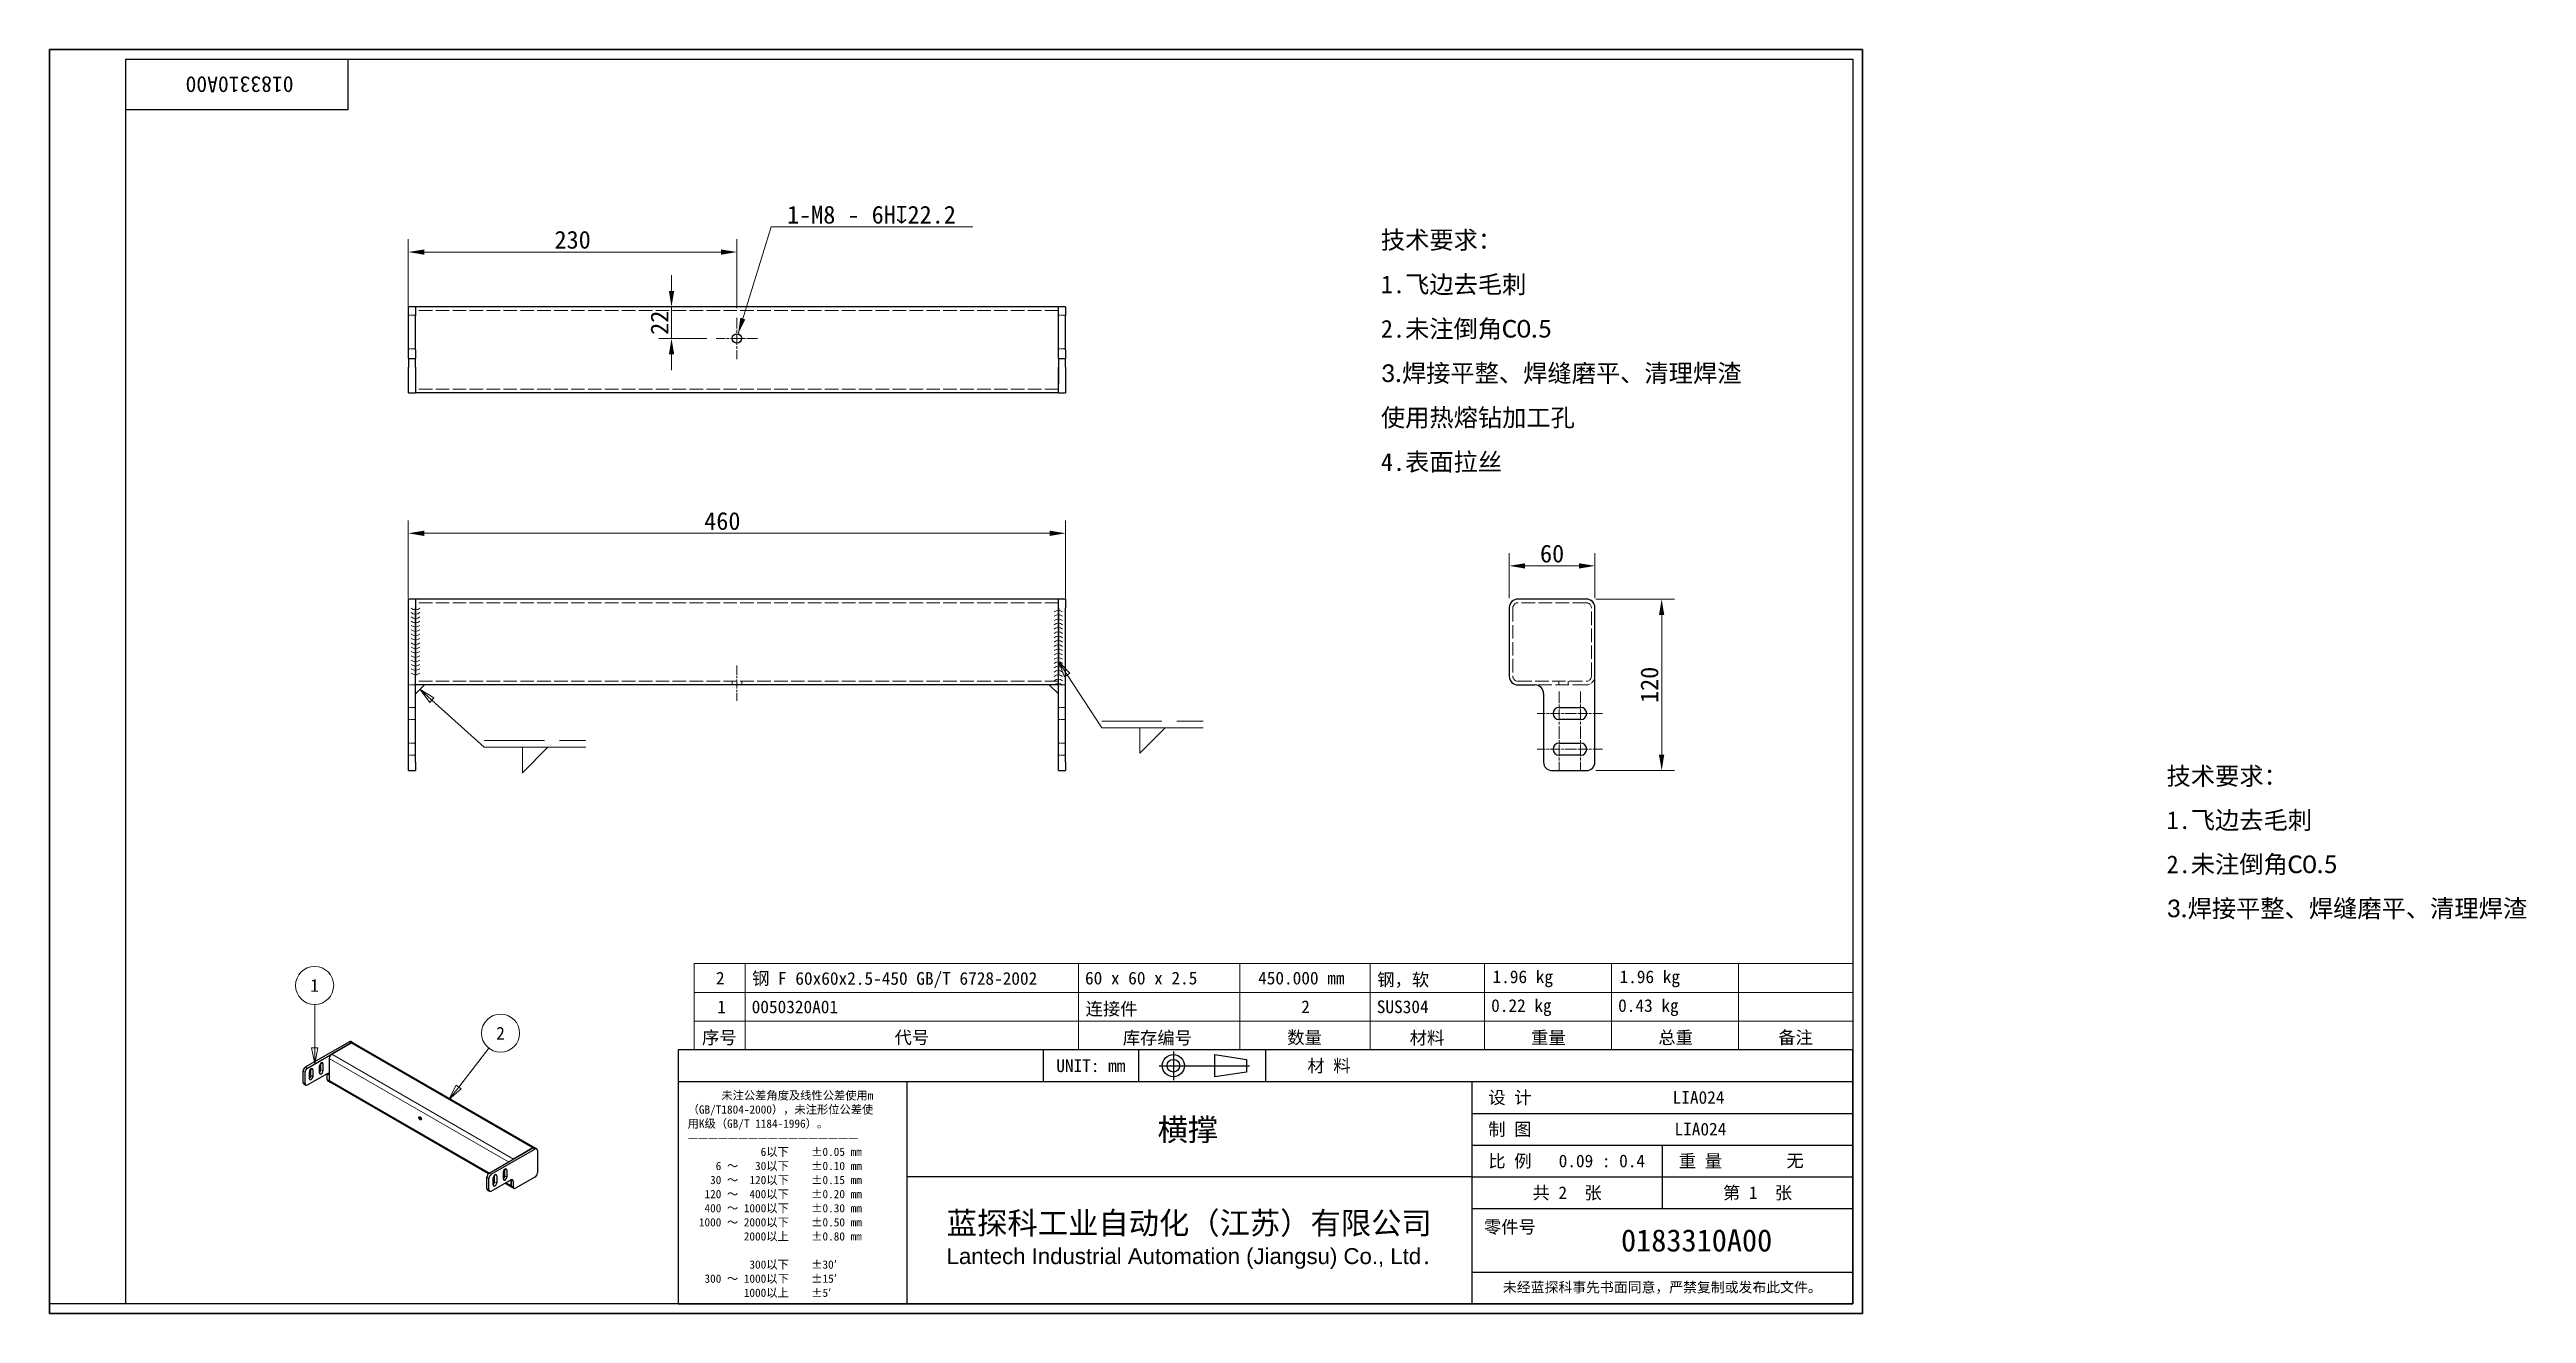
# Model space of a CAD drawing. Header units: millimetres. Extents: x 27 to 1760, y 24 to 909.
import ezdxf
from ezdxf.enums import TextEntityAlignment as Align

# ---------------------------------------------------------------- set-up
doc = ezdxf.new("R2010")
doc.units = ezdxf.units.MM
doc.header["$LTSCALE"] = 4.444444
doc.linetypes.add('CHAIN', pattern=[0.3543, 0.2362, -0.0295, 0.0591, -0.0295])
doc.linetypes.add('DASHED', pattern=[0.2067, 0.1654, -0.0413])
for name, color, linetype, lineweight in [('1', 7, 'Continuous', 18), ('可见 (ISO)', 7, 'Continuous', 25), ('可见窄的 (ISO)', 7, 'Continuous', 18), ('图框 (ISO)', 7, 'Continuous', 35), ('标题 (ISO)', 7, 'Continuous', 25)]:
    doc.layers.add(name, color=color, linetype=linetype, lineweight=lineweight)
for name, color, linetype, lineweight, true_color in [('中心标记 (ISO)', 1, 'CHAIN', 18, 0xff0000), ('中心线 (ISO)', 1, 'CHAIN', 18, 0xff0000), ('尺寸 (ISO)', 7, 'Continuous', 18, 0x008000), ('符号 (ISO)', 7, 'Continuous', 18, 0x008000), ('隐藏 (ISO)', 5, 'DASHED', 18, 0x0000ff)]:
    doc.layers.add(name, color=color, linetype=linetype, lineweight=lineweight, true_color=true_color)
doc.styles.add('文本样式164', font='SimSun.ttf')
doc.styles.add('文本样式165', font='SimSun.ttf')
doc.styles.add('文本样式74', font='SimSun.ttf')
doc.styles.add('最新国标', font='simfang.ttf')
doc.styles.add('注释文本 (ISO)', font='simfang.ttf')
doc.dimstyles.new('默认 (GB)', dxfattribs={"dimscale": 4.444444, "dimtxt": 2.8, "dimasz": 2.5, "dimexe": 2, "dimexo": 1.5, "dimgap": 0.5, "dimtad": 1, "dimtoh": 1, "dimdsep": 46, "dimtxsty": '最新国标', "dimcen": 0.09, "dimdle": 10, "dimclrd": 256, "dimclre": 256, "dimclrt": 256, "dimaunit": 1, "dimadec": 3, "dimazin": 2, "dimtfac": 0.535714, "dimtdec": 3, "dimtmove": 0, "dimatfit": 3, "dimfxl": 0, "dimtolj": 1, "dimlwd": -1, "dimlwe": -1, "dimarcsym": 0})
doc.dimstyles.new('默认 (GB)$7', dxfattribs={"dimscale": 4.444444, "dimtxt": 2.8, "dimasz": 2.5, "dimexe": 2, "dimexo": 1.5, "dimgap": 0.5, "dimtad": 1, "dimtoh": 1, "dimdsep": 46, "dimtxsty": '最新国标', "dimcen": 0.09, "dimdle": 10, "dimclrd": 256, "dimclre": 256, "dimclrt": 256, "dimaunit": 1, "dimadec": 3, "dimazin": 2, "dimtfac": 0.535714, "dimtdec": 3, "dimtmove": 0, "dimatfit": 3, "dimfxl": 0, "dimtolj": 1, "dimlwd": -1, "dimlwe": -1, "dimarcsym": 0})

# ---------------------------------------------------------------- blocks, each defined once
blk = doc.blocks.new('图框 最新国标')
at = {"layer": '图框 (ISO)'}
for p, q in [((6, 7), (6, 204.5)), ((6, 204.5), (291.5, 204.5)), ((291.5, 204.5), (291.5, 5.5)), ((6, 7), (6, 5.5)), ((6, 7), (6, 5.5)), ((291.5, 5.5), (6, 5.5))]:
    blk.add_line(p, q, dxfattribs=at)
at = {"layer": '图框 (ISO)', "color": 7, "linetype": 'Continuous', "lineweight": 25}
for p, q in [((18, 203), (290, 203)), ((18, 7), (18, 203)), ((18, 203), (290, 203)), ((53, 203), (53, 195)), ((290, 203), (290, 7)), ((290, 203), (290, 7)), ((53, 195), (18, 195)), ((290, 7), (6, 7)), ((290, 7), (18, 7))]:
    blk.add_line(p, q, dxfattribs=at)
at = {"layer": '图框 (ISO)', "style": '文本样式74'}
blk.add_attdef('零件代号_001', (44.43, 200.25), '', height=2.5, rotation=180, dxfattribs=at)
blk = doc.blocks.new('标题栏 最新国标')
at = {"layer": '标题 (ISO)'}
for p, q in [((381.98, -183.84), (196.98, -183.84)), ((196.98, -183.84), (196.98, -223.84)), ((254.48, -183.84), (254.48, -188.84)), ((269.48, -183.84), (269.48, -188.84)), ((281.48, -188.09), (281.48, -184.59)), ((281.48, -184.59), (286.48, -185.34)), ((286.48, -185.34), (286.48, -187.34)), ((289.48, -183.84), (289.48, -188.84)), ((381.98, -223.84), (381.98, -183.84)), ((383.48, -183.84), (383.48, -225.34)), ((196.98, -188.84), (381.98, -188.84)), ((232.98, -188.84), (232.98, -223.84)), ((286.48, -187.34), (281.48, -188.09)), ((321.98, -188.84), (321.98, -223.84)), ((321.98, -193.84), (381.98, -193.84)), ((321.98, -198.84), (381.98, -198.84)), ((351.98, -198.84), (351.98, -208.84)), ((321.98, -203.84), (232.98, -203.84)), ((321.98, -203.84), (381.98, -203.84)), ((321.98, -208.84), (381.98, -208.84)), ((321.98, -218.84), (381.98, -218.84)), ((196.98, -223.84), (381.98, -223.84)), ((383.48, -225.34), (196.98, -225.34))]:
    blk.add_line(p, q, dxfattribs=at)
at = {"layer": '标题 (ISO)', "linetype": 'CHAIN', "ltscale": 15.834605}
blk.add_line((272.73, -186.34), (286.98, -186.34), dxfattribs=at)
at = {"layer": '标题 (ISO)', "linetype": 'CHAIN', "ltscale": 5.000333}
blk.add_line((274.98, -184.09), (274.98, -188.59), dxfattribs=at)
at = {"layer": '标题 (ISO)'}
for radius in [1.75, 1]:
    blk.add_circle((274.98, -186.34), radius, dxfattribs=at)
at = {"layer": '1', "style": '文本样式164'}
for s, p in [('UNIT: mm', (261.98, -186.34)), ('材 料', (299.48, -186.34)), ('设 计', (327.98, -191.34)), ('制 图', (327.98, -196.34)), ('比 例', (327.98, -201.34)), ('重 量', (357.98, -201.34)), ('共 2  张', (336.98, -206.34)), ('第 1  张', (366.98, -206.34))]:
    blk.add_text(s, height=2, dxfattribs=at).set_placement(p, align=Align.MIDDLE_CENTER)
at = {"layer": '标题 (ISO)', "style": '注释文本 (ISO)'}
for s, insert, char_height, attachment_point, line_spacing_factor in [('\\fSimSun|b0|i0;{\\H1.3000;      未注公差角度及线性公差使用m\\P}\\fSimSun|b0|i0;{\\H1.3000;（GB/T1804-2000），未注形位公差使\\P}\\fSimSun|b0|i0;{\\H1.3000;用K级（GB/T 1184-1996）。\\P}\\fSimSun|b0|i0;{\\H1.3000;—————————————————\\P}\\fSimSun|b0|i0;{\\H1.3000;             6以下    ±0.05 mm\\P}\\fSimSun|b0|i0;{\\H1.3000;     6 ～   30以下    ±0.10 mm\\P}\\fSimSun|b0|i0;{\\H1.3000;    30 ～  120以下    ±0.15 mm\\P}\\fSimSun|b0|i0;{\\H1.3000;   120 ～  400以下    ±0.20 mm\\P}\\fSimSun|b0|i0;{\\H1.3000;   400 ～ 1000以下    ±0.30 mm\\P}\\fSimSun|b0|i0;{\\H1.3000;  1000 ～ 2000以下    ±0.50 mm\\P}\\fSimSun|b0|i0;{\\H1.3000;          2000以上    ±0.80 mm\\P}\\fSimSun|b0|i0;{\\H1.3000;\\P}\\fSimSun|b0|i0;{\\H1.3000;           300以下    ±30′\\P}\\fSimSun|b0|i0;{\\H1.3000;   300 ～ 1000以下    ±15′\\P}\\fSimSun|b0|i0;{\\H1.3000;          1000以上    ±5′}', (198.48, -206.63), 1.3, 4, 1.023913), ('{\\fMicrosoft YaHei|b0|i0|c134|p34;\\H1.75x;蓝探科工业自动化（江苏）有限公司\\P\\fArial|b0|i0|c0|p34;\\H0.71429x;Lantech Industrial Automation (Jiangsu) Co., Ltd\\fFangSong|b0|i0|c134|p49;.\\H1.15195x; }', (277.48, -213.84), 2, 5, 0.978695)]:
    blk.add_mtext(s, dxfattribs=dict(at, insert=insert, char_height=char_height, attachment_point=attachment_point, line_spacing_factor=line_spacing_factor))
at = {"layer": '标题 (ISO)', "attachment_point": 5, "style": '注释文本 (ISO)'}
for s, insert, char_height in [('\\fFangSong|b0|i0;LIA024', (357.98, -196.34), 2), ('\\fFangSong|b0|i0;零件号', (327.98, -211.84), 2), ('\\fSimSun|b0|i0;{\\H1.6000;未经蓝探科事先书面同意，严禁复制或发布此文件。}', (351.98, -221.34), 1.6)]:
    blk.add_mtext(s, dxfattribs=dict(at, insert=insert, char_height=char_height))
at = {"layer": '标题 (ISO)', "style": '注释文本 (ISO)'}
blk.add_attdef('材料', text='', height=2, dxfattribs=at).set_placement((324.48, -186.34), align=Align.MIDDLE_CENTER)
at = {"layer": '标题 (ISO)'}
for tag, p, height, style in [('设计人_001', (353.61, -192.33), 2, '注释文本 (ISO)'), ('库存编号_001', (272.49, -198.15), 3.5, '文本样式165'), ('视图比例_001', (335.66, -202.33), 2, '注释文本 (ISO)'), ('质量\\P3;_001', (371.53, -202.3), 2, '注释文本 (ISO)'), ('零件代号_001', (345.48, -215.59), 3.5, '文本样式165')]:
    blk.add_attdef(tag, p, '', height=height, dxfattribs=dict(at, style=style))
blk = doc.blocks.new('末端处理方式1')
at = {"layer": '符号 (ISO)'}
for p, q in [((63.63, 104.47), (63.63, 103.04)), ((63.63, 103.04), (65.06, 104.47)), ((65.06, 104.47), (63.63, 104.47))]:
    blk.add_line(p, q, dxfattribs=at)
at = {"layer": '符号 (ISO)', "flags": 128}
blk.add_lwpolyline([(65.06, 104.47), (63.63, 104.47), (63.63, 103.04), (65.06, 104.47)], dxfattribs=at)
at = {"layer": '符号 (ISO)'}
blk.add_solid([(65.06, 104.47), (63.63, 104.47), (63.63, 103.04), (65.06, 104.47)], dxfattribs=at)
blk = doc.blocks.new('末端处理方式2')
at = {"layer": '符号 (ISO)'}
for p, q in [((164.88, 103.04), (163.45, 104.47)), ((163.45, 104.47), (164.88, 104.47)), ((164.88, 104.47), (164.88, 103.04))]:
    blk.add_line(p, q, dxfattribs=at)
at = {"layer": '符号 (ISO)', "flags": 128}
blk.add_lwpolyline([(164.88, 104.47), (163.45, 104.47), (164.88, 103.04), (164.88, 104.47)], dxfattribs=at)
at = {"layer": '符号 (ISO)'}
blk.add_solid([(164.88, 104.47), (163.45, 104.47), (164.88, 103.04), (164.88, 104.47)], dxfattribs=at)
blk = doc.blocks.new('焊接符号标识符1')
at = {"layer": '符号 (ISO)'}
for p, q in [((66.2, 102.08), (64.35, 103.75)), ((66.54, 102.45), (64.35, 103.75)), ((64.35, 103.75), (65.87, 101.71)), ((65.87, 101.71), (66.54, 102.45)), ((66.2, 102.08), (74.47, 94.64)), ((74.47, 94.64), (90.47, 94.64)), ((80.47, 94.64), (84.47, 94.64)), ((84.47, 94.64), (80.47, 90.64)), ((80.47, 90.64), (80.47, 94.64))]:
    blk.add_line(p, q, dxfattribs=at)
at = {"layer": '符号 (ISO)', "linetype": 'DASHED', "ltscale": 12.901145}
blk.add_line((74.47, 95.69), (90.47, 95.69), dxfattribs=at)
at = {"layer": '符号 (ISO)', "flags": 128}
blk.add_lwpolyline([(66.54, 102.45), (64.35, 103.75), (65.87, 101.71), (66.54, 102.45)], dxfattribs=at)
at = {"layer": '符号 (ISO)'}
blk.add_solid([(66.54, 102.45), (64.35, 103.75), (65.87, 101.71), (66.54, 102.45)], dxfattribs=at)
blk = doc.blocks.new('*D8')
at = {"layer": 'Defpoints', "color": 0, "transparency": 16777216}
for p in [(737.8, 570.4), (277.8, 518.3), (737.8, 518.3)]:
    blk.add_point(p, dxfattribs=at)
at = {"layer": '尺寸 (ISO)', "color": 116, "true_color": 0x00803f, "transparency": 16777216}
for p, q in [((277.8, 525), (277.8, 579.3)), ((737.8, 525), (737.8, 579.3)), ((288.9, 570.4), (726.7, 570.4))]:
    blk.add_line(p, q, dxfattribs=at)
for points in [[(288.9, 572.2), (288.9, 568.5), (277.8, 570.4)], [(726.7, 572.2), (726.7, 568.5), (737.8, 570.4)]]:
    blk.add_solid(points, dxfattribs=at)
at = {"layer": '尺寸 (ISO)', "transparency": 16777216, "insert": (497.6, 578.9), "char_height": 12.44, "attachment_point": 5, "style": '最新国标'}
blk.add_mtext('\\A1;460', dxfattribs=at)
blk = doc.blocks.new('*D9')
at = {"layer": 'Defpoints', "color": 0, "transparency": 16777216}
for p in [(1102.4, 524.3), (1102.4, 404.3), (1155.1, 404.3)]:
    blk.add_point(p, dxfattribs=at)
at = {"layer": '尺寸 (ISO)', "color": 116, "true_color": 0x00803f, "transparency": 16777216}
for p, q in [((1109.1, 524.3), (1164, 524.3)), ((1155.1, 513.2), (1155.1, 415.4)), ((1109.1, 404.3), (1164, 404.3))]:
    blk.add_line(p, q, dxfattribs=at)
for points in [[(1153.2, 513.2), (1156.9, 513.2), (1155.1, 524.3)], [(1153.2, 415.4), (1156.9, 415.4), (1155.1, 404.3)]]:
    blk.add_solid(points, dxfattribs=at)
at = {"layer": '尺寸 (ISO)', "transparency": 16777216, "insert": (1146.6, 464.3), "char_height": 12.44, "attachment_point": 5, "rotation": 90, "style": '最新国标'}
blk.add_mtext('\\A1;120', dxfattribs=at)
blk = doc.blocks.new('*D10')
at = {"layer": 'Defpoints', "color": 0, "transparency": 16777216}
for p in [(1048.4, 547.6), (1048.4, 518.3), (1108.4, 518.3)]:
    blk.add_point(p, dxfattribs=at)
at = {"layer": '尺寸 (ISO)', "color": 116, "true_color": 0x00803f, "transparency": 16777216}
for p, q in [((1048.4, 525), (1048.4, 556.5)), ((1108.4, 525), (1108.4, 556.5)), ((1097.3, 547.6), (1059.5, 547.6))]:
    blk.add_line(p, q, dxfattribs=at)
for points in [[(1059.5, 549.4), (1059.5, 545.7), (1048.4, 547.6)], [(1097.3, 549.4), (1097.3, 545.7), (1108.4, 547.6)]]:
    blk.add_solid(points, dxfattribs=at)
at = {"layer": '尺寸 (ISO)', "transparency": 16777216, "insert": (1078.4, 556.1), "char_height": 12.44, "attachment_point": 5, "style": '最新国标'}
blk.add_mtext('\\A1;60', dxfattribs=at)
blk = doc.blocks.new('明细栏')
at = {"layer": '符号 (ISO)'}
for p, q in [((290, 60.58), (107.54, 60.58)), ((107.54, 60.58), (107.54, 51.53)), ((115.54, 60.58), (115.54, 51.53)), ((168.04, 60.58), (168.04, 51.53)), ((193.44, 60.58), (193.44, 51.53)), ((214, 60.58), (214, 51.53)), ((232, 60.58), (232, 51.53)), ((252, 60.58), (252, 51.53)), ((272, 60.58), (272, 51.53)), ((290, 60.58), (290, 51.53)), ((290, 56.05), (107.54, 56.05)), ((290, 51.53), (107.54, 51.53)), ((107.54, 47), (107.54, 51.53)), ((115.54, 47), (115.54, 51.53)), ((168.04, 47), (168.04, 51.53)), ((193.44, 47), (193.44, 51.53)), ((214, 47), (214, 51.53)), ((232, 47), (232, 51.53)), ((252, 47), (252, 51.53)), ((272, 47), (272, 51.53)), ((290, 47), (290, 51.53)), ((290, 47), (107.54, 47))]:
    blk.add_line(p, q, dxfattribs=at)
at = {"layer": '符号 (ISO)', "char_height": 2, "attachment_point": 7, "style": '注释文本 (ISO)'}
for s, insert in [('2', (110.95, 57.3)), ('钢 F 60x60x2.5-450 GB/T 6728-2002', (116.65, 56.76)), ('60 x 60 x 2.5', (169.08, 57.27)), ('450.000 mm', (196.34, 57.27)), ('钢，软', (215.1, 56.76)), ('1.96 kg', (233.26, 56.85)), ('1.96 kg', (253.26, 56.85)), ('1', (111.15, 52.77)), ('0050320A01', (116.58, 52.74)), ('连接件', (169.17, 52.23)), ('2', (203.13, 52.78)), ('SUS304', (215.03, 52.75)), ('0.22 kg', (233.04, 52.32)), ('0.43 kg', (253.04, 52.32)), ('序号', (108.76, 47.71)), ('代号', (139.08, 47.73)), ('库存编号', (175.02, 47.66)), ('数量', (200.93, 47.72)), ('材料', (220.21, 47.68)), ('重量', (239.33, 47.78)), ('总重', (259.36, 47.75)), ('备注', (278.25, 47.74))]:
    blk.add_mtext(s, dxfattribs=dict(at, insert=insert))
blk = doc.blocks.new('引出序号1')
at = {"layer": '符号 (ISO)'}
for p, q in [((70.44, 41.15), (75.19, 47.27)), ((70.05, 41.46), (68.91, 39.18)), ((70.44, 41.15), (68.91, 39.18)), ((68.91, 39.18), (70.84, 40.85)), ((70.84, 40.85), (70.05, 41.46))]:
    blk.add_line(p, q, dxfattribs=at)
at = {"layer": '符号 (ISO)', "flags": 128}
blk.add_lwpolyline([(70.05, 41.46), (68.91, 39.18), (70.84, 40.85), (70.05, 41.46)], dxfattribs=at)
at = {"layer": '符号 (ISO)'}
blk.add_circle((77.03, 49.63), 3, dxfattribs=at)
blk.add_solid([(70.05, 41.46), (68.91, 39.18), (70.84, 40.85), (70.05, 41.46)], dxfattribs=at)
at = {"layer": '符号 (ISO)', "insert": (77.03, 49.63), "char_height": 2, "attachment_point": 5, "style": '注释文本 (ISO)'}
blk.add_mtext('2', dxfattribs=at)
blk = doc.blocks.new('引出序号2')
at = {"layer": '符号 (ISO)'}
for p, q in [((47.78, 47.3), (47.76, 54.14)), ((48.28, 47.31), (47.28, 47.3)), ((47.28, 47.3), (47.79, 44.8)), ((47.78, 47.3), (47.79, 44.8)), ((47.79, 44.8), (48.28, 47.31))]:
    blk.add_line(p, q, dxfattribs=at)
at = {"layer": '符号 (ISO)', "flags": 128}
blk.add_lwpolyline([(47.28, 47.3), (47.79, 44.8), (48.28, 47.31), (47.28, 47.3)], dxfattribs=at)
at = {"layer": '符号 (ISO)'}
blk.add_circle((47.75, 57.14), 3, dxfattribs=at)
blk.add_solid([(47.28, 47.3), (47.79, 44.8), (48.28, 47.31), (47.28, 47.3)], dxfattribs=at)
at = {"layer": '符号 (ISO)', "insert": (47.75, 57.14), "char_height": 2, "attachment_point": 5, "style": '注释文本 (ISO)'}
blk.add_mtext('1', dxfattribs=at)
blk = doc.blocks.new('焊接符号标识符2')
at = {"layer": '符号 (ISO)'}
for p, q in [((166.25, 106.04), (164.88, 108.13)), ((166.67, 106.31), (164.88, 108.13)), ((164.88, 108.13), (165.83, 105.76)), ((165.83, 105.76), (166.67, 106.31)), ((166.25, 106.04), (171.71, 97.7)), ((171.71, 97.7), (187.71, 97.7)), ((177.71, 97.7), (181.71, 97.7)), ((181.71, 97.7), (177.71, 93.7)), ((177.71, 93.7), (177.71, 97.7))]:
    blk.add_line(p, q, dxfattribs=at)
at = {"layer": '符号 (ISO)', "linetype": 'DASHED', "ltscale": 12.901145}
blk.add_line((171.71, 98.75), (187.71, 98.75), dxfattribs=at)
at = {"layer": '符号 (ISO)', "flags": 128}
blk.add_lwpolyline([(166.67, 106.31), (164.88, 108.13), (165.83, 105.76), (166.67, 106.31)], dxfattribs=at)
at = {"layer": '符号 (ISO)'}
blk.add_solid([(166.67, 106.31), (164.88, 108.13), (165.83, 105.76), (166.67, 106.31)], dxfattribs=at)
blk = doc.blocks.new('Caterpillar3')
at = {"layer": '符号 (ISO)'}
for centre in [(63.63, 117.3), (63.63, 116.62), (63.63, 115.94), (63.63, 115.26), (63.63, 114.58), (63.63, 113.9), (63.63, 113.22), (63.63, 112.54), (63.63, 111.85), (63.63, 111.17), (63.63, 110.49), (63.63, 109.81), (63.63, 109.13), (63.63, 108.45), (63.63, 107.77), (63.63, 107.09)]:
    blk.add_arc(centre, 1.01, 228.1897, 311.8103, dxfattribs=at)
blk = doc.blocks.new('Caterpillar4')
at = {"layer": '符号 (ISO)'}
for centre in [(164.88, 115.2), (164.88, 114.52), (164.88, 113.84), (164.88, 113.17), (164.88, 112.49), (164.88, 111.81), (164.88, 111.14), (164.88, 110.46), (164.88, 109.78), (164.88, 109.11), (164.88, 108.43), (164.88, 107.75), (164.88, 107.08), (164.88, 106.4), (164.88, 105.72), (164.88, 105.04), (164.88, 104.37), (164.88, 103.69)]:
    blk.add_arc(centre, 1.01, 48.1897, 131.8103, dxfattribs=at)
blk = doc.blocks.new('*D17')
at = {"layer": 'Defpoints', "color": 0, "transparency": 16777216}
for p in [(507.8, 767.2), (277.8, 722.7), (507.8, 721.2)]:
    blk.add_point(p, dxfattribs=at)
at = {"layer": '尺寸 (ISO)', "color": 116, "true_color": 0x00803f, "transparency": 16777216}
for p, q in [((277.8, 729.4), (277.8, 776.1)), ((288.9, 767.2), (496.7, 767.2)), ((507.8, 727.8), (507.8, 776.1))]:
    blk.add_line(p, q, dxfattribs=at)
for points in [[(288.9, 769), (288.9, 765.3), (277.8, 767.2)], [(496.7, 769), (496.7, 765.3), (507.8, 767.2)]]:
    blk.add_solid(points, dxfattribs=at)
at = {"layer": '尺寸 (ISO)', "transparency": 16777216, "insert": (392.8, 775.7), "char_height": 12.44, "attachment_point": 5, "style": '最新国标'}
blk.add_mtext('\\A1;230', dxfattribs=at)
blk = doc.blocks.new('*D18')
at = {"layer": 'Defpoints', "color": 0, "transparency": 16777216}
for p in [(462, 728.7), (462, 706.7), (493.4, 706.7)]:
    blk.add_point(p, dxfattribs=at)
at = {"layer": '尺寸 (ISO)', "color": 116, "true_color": 0x00803f, "transparency": 16777216}
for p, q in [((462, 739.9), (462, 751)), ((462, 728.7), (462, 706.7)), ((486.7, 706.7), (453.1, 706.7)), ((462, 695.6), (462, 684.5))]:
    blk.add_line(p, q, dxfattribs=at)
for points in [[(460.2, 739.9), (463.9, 739.9), (462, 728.7)], [(460.2, 695.6), (463.9, 695.6), (462, 706.7)]]:
    blk.add_solid(points, dxfattribs=at)
at = {"layer": '尺寸 (ISO)', "transparency": 16777216, "insert": (453.6, 717.7), "char_height": 12.44, "attachment_point": 5, "rotation": 90, "style": '最新国标'}
blk.add_mtext('\\A1;22', dxfattribs=at)

msp = doc.modelspace()

# ---------------------------------------------------------------- linework, layer by layer
at = {"layer": '中心标记 (ISO)', "ltscale": 7.217831}
for p, q in [((507.809, 721.176), (507.809, 692.307)), ((522.244, 706.741), (493.375, 706.741))]:
    msp.add_line(p, q, dxfattribs=at)
at = {"layer": '中心标记 (ISO)', "ltscale": 7.681121}
for p, q in [((1083.388, 459.657), (1083.388, 428.935)), ((1098.388, 459.657), (1098.388, 428.935)), ((1083.388, 434.657), (1083.388, 403.935)), ((1098.388, 434.657), (1098.388, 403.935))]:
    msp.add_line(p, q, dxfattribs=at)
at = {"layer": '中心标记 (ISO)', "ltscale": 6.618529}
for p, q in [((1094.499, 444.296), (1068.027, 444.296)), ((1113.749, 444.296), (1087.277, 444.296)), ((1094.499, 419.296), (1068.027, 419.296)), ((1113.749, 419.296), (1087.277, 419.296))]:
    msp.add_line(p, q, dxfattribs=at)
at = {"layer": '中心线 (ISO)', "ltscale": 6.180991}
msp.add_line((507.809, 477.907), (507.809, 453.185), dxfattribs=at)
at = {"layer": '可见 (ISO)'}
for p, q in [((277.809, 722.741), (277.809, 728.741)), ((282.809, 728.741), (277.809, 728.741)), ((282.809, 728.741), (282.809, 722.741)), ((732.809, 728.741), (282.809, 728.741)), ((732.809, 722.741), (732.809, 728.741)), ((737.809, 728.741), (732.809, 728.741)), ((737.809, 728.741), (737.809, 722.741)), ((277.809, 698.741), (277.809, 722.741)), ((282.809, 698.741), (282.809, 722.741)), ((732.809, 698.741), (732.809, 722.741)), ((737.809, 698.741), (737.809, 722.741)), ((277.809, 692.741), (277.809, 698.741)), ((282.809, 698.741), (282.809, 692.741)), ((732.809, 692.741), (732.809, 698.741)), ((737.809, 698.741), (737.809, 692.741)), ((277.809, 692.741), (282.809, 692.741)), ((277.809, 692.741), (277.809, 686.741)), ((277.809, 674.741), (277.809, 686.741)), ((282.809, 686.741), (282.809, 692.741)), ((282.809, 686.741), (282.809, 674.741)), ((282.809, 686.741), (282.809, 674.991)), ((732.809, 692.741), (737.809, 692.741)), ((732.809, 692.741), (732.809, 686.741)), ((732.809, 674.741), (732.809, 686.741)), ((732.809, 686.741), (732.809, 674.991)), ((737.809, 686.741), (737.809, 692.741)), ((737.809, 686.741), (737.809, 674.741)), ((277.809, 668.741), (277.809, 674.741)), ((277.809, 668.741), (282.809, 668.741)), ((282.809, 674.741), (282.809, 668.741)), ((732.809, 668.741), (282.809, 668.741)), ((732.809, 668.741), (732.809, 674.741)), ((732.809, 668.741), (737.809, 668.741)), ((737.809, 674.741), (737.809, 668.741)), ((277.809, 518.296), (277.809, 524.296)), ((282.809, 524.296), (277.809, 524.296)), ((282.809, 524.296), (282.809, 518.296)), ((732.809, 524.296), (282.809, 524.296)), ((732.809, 518.296), (732.809, 524.296)), ((737.809, 524.296), (732.809, 524.296)), ((737.809, 524.296), (737.809, 518.296)), ((1102.388, 524.296), (1054.388, 524.296)), ((277.809, 410.296), (277.809, 518.296)), ((282.809, 410.296), (282.809, 518.296)), ((282.809, 518.046), (282.809, 470.546)), ((732.809, 410.296), (732.809, 518.296)), ((732.809, 518.046), (732.809, 470.546)), ((737.809, 410.296), (737.809, 518.296)), ((1048.388, 518.296), (1048.388, 470.296)), ((1108.388, 410.296), (1108.388, 518.296)), ((732.809, 464.296), (282.809, 464.296)), ((1054.388, 464.296), (1066.388, 464.296)), ((1072.388, 458.296), (1072.388, 410.296)), ((1083.388, 448.546), (1098.388, 448.546)), ((1098.388, 440.046), (1083.388, 440.046)), ((1083.388, 423.546), (1098.388, 423.546)), ((277.809, 404.296), (277.809, 410.296)), ((277.809, 404.296), (282.809, 404.296)), ((282.809, 410.296), (282.809, 404.296)), ((732.809, 404.296), (732.809, 410.296)), ((732.809, 404.296), (737.809, 404.296)), ((737.809, 410.296), (737.809, 404.296)), ((1078.388, 404.296), (1102.388, 404.296)), ((1098.388, 415.046), (1083.388, 415.046)), ((205.795, 196.942), (236.342, 214.579)), ((207.21, 196.126), (237.757, 213.762)), ((237.686, 213.721), (224.251, 205.965)), ((238.957, 213.881), (237.542, 214.697)), ((365.993, 140.489), (238.936, 213.845)), ((204.098, 186.164), (204.098, 194.003)), ((205.513, 185.348), (205.513, 193.186)), ((207.21, 184.368), (220.786, 192.207)), ((208.553, 188.736), (208.553, 193.635)), ((209.543, 190.941), (209.543, 195.573)), ((210.957, 195.023), (210.957, 190.124)), ((215.624, 192.819), (215.624, 197.718)), ((216.614, 195.023), (216.614, 199.656)), ((218.028, 199.106), (218.028, 194.207)), ((221.069, 188.124), (221.069, 192.043)), ((222.483, 202.903), (222.483, 187.389)), ((222.483, 191.227), (222.483, 187.308)), ((204.595, 185.066), (206.01, 184.249)), ((222.98, 186.209), (221.566, 187.025)), ((333.924, 122.203), (223.001, 186.245)), ((334.489, 122.641), (365.036, 140.277)), ((335.903, 121.825), (366.45, 139.461)), ((364.965, 140.237), (351.53, 132.48)), ((367.65, 139.58), (366.236, 140.396)), ((344.318, 118.518), (344.318, 123.417)), ((345.308, 120.722), (345.308, 125.355)), ((346.722, 124.805), (346.722, 119.906)), ((368.147, 138.481), (368.147, 122.804)), ((332.792, 111.863), (332.792, 119.702)), ((333.289, 110.765), (334.703, 109.948)), ((334.206, 111.047), (334.206, 118.885)), ((335.903, 110.067), (349.479, 117.905)), ((337.247, 114.435), (337.247, 119.334)), ((338.236, 119.713), (337.431, 120.179)), ((338.236, 116.64), (338.236, 121.272)), ((339.651, 120.722), (339.651, 115.823)), ((350.058, 112.888), (345.424, 115.564)), ((349.762, 113.823), (349.762, 117.742)), ((349.762, 117.742), (349.762, 113.905)), ((351.674, 111.908), (350.259, 112.724)), ((351.177, 116.926), (351.177, 113.006)), ((366.45, 119.865), (352.874, 112.027))]:
    msp.add_line(p, q, dxfattribs=at)
msp.add_circle((507.809, 706.741), 3.324, dxfattribs=at)
for centre, radius, start, end in [((1054.388, 518.296), 6, 90, 180), ((1102.388, 518.296), 6, 0, 90), ((1054.388, 470.296), 6, 180, 270), ((1066.388, 458.296), 6, 0, 90), ((1083.388, 444.296), 4.25, 90, 270), ((1098.388, 444.296), 4.25, 270, 90), ((1083.388, 419.296), 4.25, 90, 270), ((1098.388, 419.296), 4.25, 270, 90), ((1078.388, 410.296), 6, 180, 270), ((1102.388, 410.296), 6, 270, 0)]:
    msp.add_arc(centre, radius, start, end, dxfattribs=at)
for centre, major_axis, start_param, end_param in [((236.342, 212.619), (1.2, 2.078), 0, 0.78539816), ((237.686, 211.68), (1.25, 2.165), 0, 0.78539816), ((237.757, 211.802), (1.2, 2.078), 6.0971274, 7.06858347), ((205.795, 194.983), (-1.2, -2.078), 3.92699082, 5.49778714), ((207.21, 194.166), (1.2, 2.078), 0.78539816, 2.35619449), ((209.755, 194.329), (0.85, 1.472), 5.49778714, 8.6393798), ((208.341, 190.247), (0.85, 1.472), 4.10439042, 5.49778714), ((216.826, 198.412), (0.85, 1.472), 5.49778714, 8.6393798), ((215.412, 194.329), (0.85, 1.472), 4.10439042, 5.49778714), ((216.826, 193.513), (-0.85, -1.472), 5.49778714, 8.6393798), ((220.786, 190.247), (1.2, 2.078), 5.49778714, 7.06858347), ((219.372, 191.063), (-1.2, -2.078), 2.35619449, 2.51145541), ((224.251, 203.923), (-1.25, -2.165), 3.92699082, 5.49778714), ((205.795, 187.144), (-1.2, -2.078), 5.49778714, 6.28318531), ((207.21, 186.328), (-1.2, -2.078), 5.49778714, 7.06858347), ((209.755, 189.43), (-0.85, -1.472), 5.49778714, 8.6393798), ((222.766, 189.104), (-1.2, -2.078), 5.49778714, 6.28318531), ((224.251, 188.41), (-1.25, -2.165), 5.49778714, 6.28318531), ((224.18, 188.287), (-1.2, -2.078), 5.49778714, 6.46924322), ((286.83, 161.425), (0.665, -1.151), 3.70243441, 5.72234355), ((365.036, 138.318), (1.2, 2.078), 0, 0.78539816), ((366.45, 137.501), (1.2, 2.078), 5.49778714, 7.06858347), ((334.489, 120.681), (-1.2, -2.078), 3.92699082, 5.49778714), ((335.903, 119.865), (1.2, 2.078), 0.78539816, 2.35619449), ((338.449, 120.028), (0.85, 1.472), 5.49778714, 8.6393798), ((345.52, 124.111), (0.85, 1.472), 5.49778714, 8.6393798), ((366.45, 121.825), (-1.2, -2.078), 0.78539816, 2.35619449), ((334.489, 112.843), (-1.2, -2.078), 5.49778714, 6.28318531), ((335.903, 112.027), (-1.2, -2.078), 5.49778714, 7.06858347), ((337.034, 115.946), (0.85, 1.472), 4.10439042, 5.49778714), ((338.449, 115.129), (-0.85, -1.472), 5.49778714, 8.6393798), ((344.105, 120.028), (0.85, 1.472), 4.10439042, 5.49778714), ((345.52, 119.212), (-0.85, -1.472), 5.49778714, 8.6393798), ((349.479, 115.946), (1.2, 2.078), 5.49778714, 7.06858347), ((348.065, 116.762), (-1.2, -2.078), 2.35619449, 2.51145541), ((351.459, 114.803), (-1.2, -2.078), 5.49778714, 6.28318531), ((352.874, 113.986), (-1.2, -2.078), 5.49778714, 7.06858347)]:
    msp.add_ellipse(centre, major_axis=major_axis, ratio=0.57735027, start_param=start_param, end_param=end_param, dxfattribs=at)
msp.add_ellipse((286.123, 161.016), major_axis=(-0.665, 1.151), ratio=0.57735027, dxfattribs=at)
at = {"layer": '可见窄的 (ISO)'}
for p, q in [((236.342, 214.579), (237.757, 213.762)), ((364.965, 140.237), (237.686, 213.721)), ((204.098, 194.003), (205.513, 193.186)), ((207.21, 196.126), (205.795, 196.942)), ((209.543, 190.941), (210.957, 190.124)), ((209.755, 195.717), (210.957, 195.023)), ((216.614, 195.023), (218.028, 194.207)), ((216.826, 199.8), (218.028, 199.106)), ((221.069, 192.043), (222.483, 191.227)), ((347.995, 130.439), (222.483, 202.903)), ((351.53, 132.48), (224.251, 205.965)), ((205.513, 185.348), (204.098, 186.164)), ((222.483, 187.308), (221.069, 188.124)), ((334.56, 122.682), (222.483, 187.389)), ((365.036, 140.277), (366.45, 139.461)), ((335.903, 121.825), (334.489, 122.641)), ((338.449, 121.416), (339.651, 120.722)), ((345.52, 125.499), (346.722, 124.805)), ((332.792, 119.702), (334.206, 118.885)), ((334.206, 111.047), (332.792, 111.863)), ((338.236, 120.559), (337.794, 120.814)), ((338.236, 116.64), (339.651, 115.823)), ((345.308, 120.722), (346.722, 119.906)), ((349.762, 113.905), (346.156, 115.987)), ((349.762, 117.742), (351.177, 116.926)), ((351.177, 113.006), (349.762, 113.823))]:
    msp.add_line(p, q, dxfattribs=at)
at = {"layer": '隐藏 (ISO)', "ltscale": 2.142684}
for p, q in [((277.809, 722.991), (282.809, 722.991)), ((732.809, 722.991), (737.809, 722.991)), ((277.809, 699.491), (282.809, 699.491)), ((732.809, 699.491), (737.809, 699.491)), ((277.809, 464.296), (282.809, 464.296)), ((732.809, 464.296), (737.809, 464.296)), ((277.809, 448.546), (282.809, 448.546)), ((277.809, 440.046), (282.809, 440.046)), ((732.809, 448.546), (737.809, 448.546)), ((732.809, 440.046), (737.809, 440.046)), ((277.809, 423.546), (282.809, 423.546)), ((732.809, 423.546), (737.809, 423.546)), ((277.809, 415.046), (282.809, 415.046)), ((732.809, 415.046), (737.809, 415.046))]:
    msp.add_line(p, q, dxfattribs=at)
at = {"layer": '隐藏 (ISO)', "ltscale": 12.890535}
for p, q in [((732.809, 726.241), (282.809, 726.241)), ((732.809, 671.241), (282.809, 671.241)), ((732.809, 521.796), (282.809, 521.796)), ((732.809, 466.796), (282.809, 466.796))]:
    msp.add_line(p, q, dxfattribs=at)
at = {"layer": '隐藏 (ISO)', "ltscale": 12.926343}
for p, q in [((1102.138, 521.796), (1054.638, 521.796)), ((1050.888, 518.046), (1050.888, 470.546)), ((1105.888, 470.546), (1105.888, 518.046)), ((1054.638, 466.796), (1102.138, 466.796))]:
    msp.add_line(p, q, dxfattribs=at)
at = {"layer": '隐藏 (ISO)', "ltscale": 1.071292}
for p, q in [((504.486, 466.796), (504.486, 464.296)), ((511.133, 466.796), (511.133, 464.296)), ((1083.064, 466.796), (1083.064, 464.296)), ((1089.711, 466.796), (1089.711, 464.296))]:
    msp.add_line(p, q, dxfattribs=at)
at = {"layer": '隐藏 (ISO)', "ltscale": 12.971698}
msp.add_line((1102.138, 464.296), (1066.388, 464.296), dxfattribs=at)
at = {"layer": '隐藏 (ISO)', "ltscale": 4.207246}
for centre, start, end in [((1054.638, 518.046), 90, 180), ((1102.138, 518.046), 0, 90), ((1054.638, 470.546), 180, 270), ((1102.138, 470.546), 270, 0)]:
    msp.add_arc(centre, 6.25, start, end, dxfattribs=at)
at = {"layer": '隐藏 (ISO)', "ltscale": 2.524307}
for centre, start, end in [((1054.638, 518.046), 90, 180), ((1102.138, 518.046), 0, 90), ((1054.638, 470.546), 180, 270), ((1102.138, 470.546), 270, 0)]:
    msp.add_arc(centre, 3.75, start, end, dxfattribs=at)

# ---------------------------------------------------------------- block references
at = {"xscale": 4.444444444444445, "yscale": 4.444444444444445, "zscale": 4.444444444444445}
for name, p, values in [('图框 最新国标', (0, 0), {'零件代号_001': '0183310A00'}), ('标题栏 最新国标', (-408.811, 1025.975), {'零件代号_001': '0183310A00', '库存编号_001': '横撑', '质量\\P3;_001': '无', '视图比例_001': '0.09 : 0.4', '设计人_001': 'LIA024'})]:
    msp.add_blockref(name, p, dxfattribs=at).add_auto_attribs(values)
at = {"layer": '符号 (ISO)', "xscale": 4.444444444444445, "yscale": 4.444444444444445, "zscale": 4.444444444444445}
for name in ['Caterpillar3', 'Caterpillar4', '焊接符号标识符2', '末端处理方式1', '焊接符号标识符1', '末端处理方式2', '引出序号2', '明细栏', '引出序号1']:
    msp.add_blockref(name, (0, 0), dxfattribs=at)

# ---------------------------------------------------------------- texts
at = {"layer": '符号 (ISO)', "char_height": 12.44444}
for s, insert, width, attachment_point, line_spacing_factor, style in [('1-M8 - 6H\\fAIGDT|b0|i0;{\\H12.4444;x}\\fFangSong|b0|i0;{\\H12.4444;22.2}', (542.855, 786.907), 136.9634, 7, 0.49, '最新国标'), ('\\fFangSong|b0|i0;{\\H12.4444;技术要求：\\P}\\fFangSong|b0|i0;{\\H12.4444;1.飞边去毛刺\\P}\\fFangSong|b0|i0;{\\H12.4444;2.未注倒角}\\fCalibri|b0|i0;{\\H12.4444;C0.5}\\fFangSong|b0|i0;{\\H12.4444;\\P}\\fCalibri|b0|i0;{\\H12.4444;3.}\\fFangSong|b0|i0;{\\H12.4444;焊接平整、焊缝磨平、清理焊渣\\P}\\fFangSong|b0|i0;{\\H12.4444;使用热熔钻加工孔\\P}\\fFangSong|b0|i0;{\\H12.4444;4.表面拉丝}', (958.551, 697.281), 275.7105, 4, 1.497812, '注释文本 (ISO)'), ('\\fFangSong|b0|i0;{\\H12.4444;技术要求：\\P}\\fFangSong|b0|i0;{\\H12.4444;1.飞边去毛刺\\P}\\fFangSong|b0|i0;{\\H12.4444;2.未注倒角}\\fCalibri|b0|i0;{\\H12.4444;C0.5}\\fFangSong|b0|i0;{\\H12.4444;\\P}\\fCalibri|b0|i0;{\\H12.4444;3.}\\fFangSong|b0|i0;{\\H12.4444;焊接平整、焊缝磨平、清理焊渣}', (1508.502, 353.478), 275.7105, 4, 1.488394, '注释文本 (ISO)')]:
    msp.add_mtext(s, dxfattribs=dict(at, insert=insert, width=width, attachment_point=attachment_point, line_spacing_factor=line_spacing_factor, style=style))

# ---------------------------------------------------------------- dimensions: what is measured, and where the dimension line sits
at = {"layer": '尺寸 (ISO)', "color": 116, "true_color": 0x00803f}
for base, p1, p2, picture, middle in [((507.809, 767.186), (277.809, 722.741), (507.809, 721.176), '*D17', (392.809, 767.186)), ((737.809, 570.374), (277.809, 518.296), (737.809, 518.296), '*D8', (497.607, 570.374)), ((1048.388, 547.567), (1108.388, 518.296), (1048.388, 518.296), '*D10', (1078.388, 547.567))]:
    dim = msp.add_linear_dim(base=base, p1=p1, p2=p2, dimstyle='默认 (GB)', override={"dimgap": 0.5, "dimtoh": 0, "dimdec": 2, "dimtol": 0, "dimlim": 0, "dimtp": 0, "dimtm": 0, "dimtdec": 3, "dimtofl": 0, "dimatfit": 1}, dxfattribs=at)
    dim.commit()
    dim.dimension.update_dxf_attribs({"geometry": picture, "text_midpoint": middle, "dimtype": 160})
for base, p1, p2, override, picture, middle in [((462.022, 706.741), (462.022, 728.741), (493.375, 706.741), {"dimgap": 0.5, "dimtoh": 0, "dimdec": 2, "dimse1": 1, "dimtol": 0, "dimlim": 0, "dimtp": 0, "dimtm": 0, "dimtdec": 3, "dimtofl": 1, "dimatfit": 1}, '*D18', (462.022, 717.741)), ((1155.086, 404.296), (1102.388, 524.296), (1102.388, 404.296), {"dimgap": 0.5, "dimtoh": 0, "dimdec": 2, "dimtol": 0, "dimlim": 0, "dimtp": 0, "dimtm": 0, "dimtdec": 3, "dimtofl": 0, "dimatfit": 1}, '*D9', (1155.086, 464.296))]:
    dim = msp.add_linear_dim(base=base, p1=p1, p2=p2, angle=90, dimstyle='默认 (GB)', override=override, dxfattribs=at)
    dim.commit()
    dim.dimension.update_dxf_attribs({"geometry": picture, "text_midpoint": middle, "dimtype": 160})

# ---------------------------------------------------------------- leaders
at = {"layer": '符号 (ISO)', "annotation_type": 0, "has_hookline": 1, "hookline_direction": 0, "text_width": 130.051}
msp.add_leader([(508.622, 709.964), (531.744, 784.833), (542.855, 784.833)], dimstyle='默认 (GB)$7', override={"dimgap": 0, "dimtad": 1}, dxfattribs=at)

doc.saveas('drawing.dxf')
